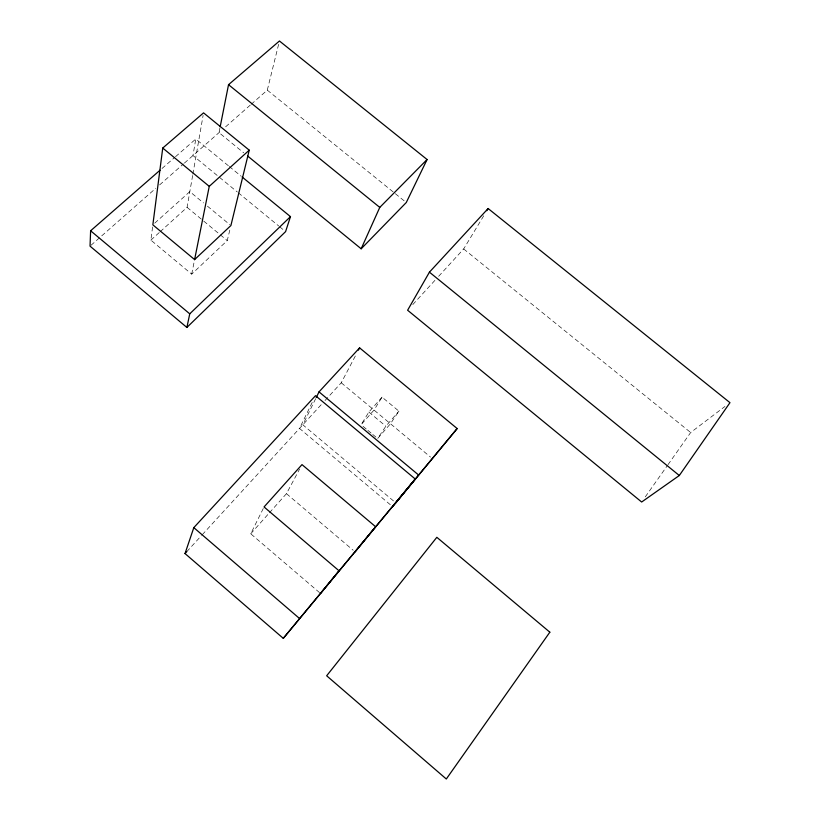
<?xml version="1.0" encoding="UTF-8"?>
<svg xmlns="http://www.w3.org/2000/svg" width="820" height="820" viewBox="0 0 820 820"><rect width="100%" height="100%" fill="white"/><g stroke="black" fill="none" stroke-linecap="round" stroke-linejoin="round"><path stroke-width="0.61" stroke-dasharray="4.1 3.07" d="M229.784 230.164L227.253 240.567L191.695 274.146L150.88 240.127L152.848 224.844M228.329 165.701L195.785 139.021L192.977 155.544L237.308 191.972M160.166 231.722L187.083 207.337L192.659 175.377M192.874 174.127L203.114 115.374M219.985 127.715L219.012 132.635L243.694 152.797M191.695 274.146L194.607 259.581M251.197 104.304L267.289 90.138L279.148 42.23M312.205 402.456L299.505 428.419L390.689 505.028M315.669 398.684L302.816 424.791L395.814 502.865M319.574 592.645L250.725 533.779L263.486 508.072M325.017 400.529L341.243 382.786L356.054 354.63M269.442 512.766L286.457 493.671L299.607 469.081M438.659 276.299L463.669 248.952L484.159 215.076M382.048 397.146L368.846 412.07L361.097 424.709L374.033 410.072L382.048 397.146L398.93 411.168L390.463 423.755L377.641 438.526L385.841 426.215L398.93 411.168M645.319 496.828L667.255 465.719M667.992 464.684L690.665 432.529L724.921 406.494M250.725 533.779L268.591 513.72M186.745 551.686L201.382 535.685M202.243 534.742L321.604 404.26M412.788 304.579L435.205 280.061M150.88 240.127L159.234 232.562M154.744 223.142L189.82 191.624L203.514 202.929M90.989 245.303L155.8 188.262M159.613 184.91L183.444 163.938M184.397 163.098L221.851 130.134M225.633 126.803L250.254 105.134M162.011 168.489L174.558 157.542M175.521 156.702L195.785 139.021M267.289 90.138L394.358 192.895M395.353 193.704L406.269 202.53M463.669 248.952L690.665 432.529M229.323 166.511L241.152 176.218M238.292 192.782L278.687 225.961M279.671 226.771L283.617 230.01M207.429 206.158L229.928 224.731M187.083 207.337L202.755 220.313M203.739 221.123L227.253 240.567M341.243 382.786L430.531 457.088M368.846 412.07L385.841 426.215M363.045 426.338L366.929 429.588M367.903 430.397L371.798 433.647M372.772 434.467L376.667 437.716M286.457 493.671L353.174 550.23"/><path stroke-width="1.23" d="M160.084 170.171L90.62 230.779L90.036 246.143L186.888 327.457L285.585 231.629L290.475 216.634L242.146 177.017M162.739 148.051L152.848 224.844L194.607 259.581L230.902 225.541L249.239 150.162L203.555 112.873L162.739 148.051L209.254 186.355L194.607 259.581M220.231 126.485L228.534 84.685L279.446 41L427.087 159.521L406.269 202.53L361.169 248.788L247.64 156.025M186.888 327.457L189.748 313.845L290.475 216.634M316.233 397.556L319.021 391.878L359.611 347.864L457.16 428.553L283.279 638.339L185.023 553.561L193.807 527.639L315.515 395.681L415.238 479.013L392.647 506.678M361.169 248.788L379.773 207.398L427.087 159.521M358.422 350.119L359.611 347.864M429.434 272.158L407.612 310.237L641.66 502.014L679.308 475.508L729.964 402.671L488.125 208.526L429.434 272.158L679.308 475.508M486.803 210.709L488.125 208.526M283.279 638.339L415.238 479.013M320.548 593.475L339.008 570.761L264.05 506.955L301.996 464.612L375.601 526.717L355.101 551.87M395.814 502.865L457.16 428.553M185.023 553.561L186.745 551.686M209.254 186.355L249.239 150.162M228.534 84.685L379.773 207.398M319.021 391.878L418.579 474.995M90.62 230.779L189.748 313.845M193.807 527.639L299.413 618.403M549.841 632.189L446.305 779L326.657 675.772L436.834 537.305L549.841 632.189"/></g></svg>
